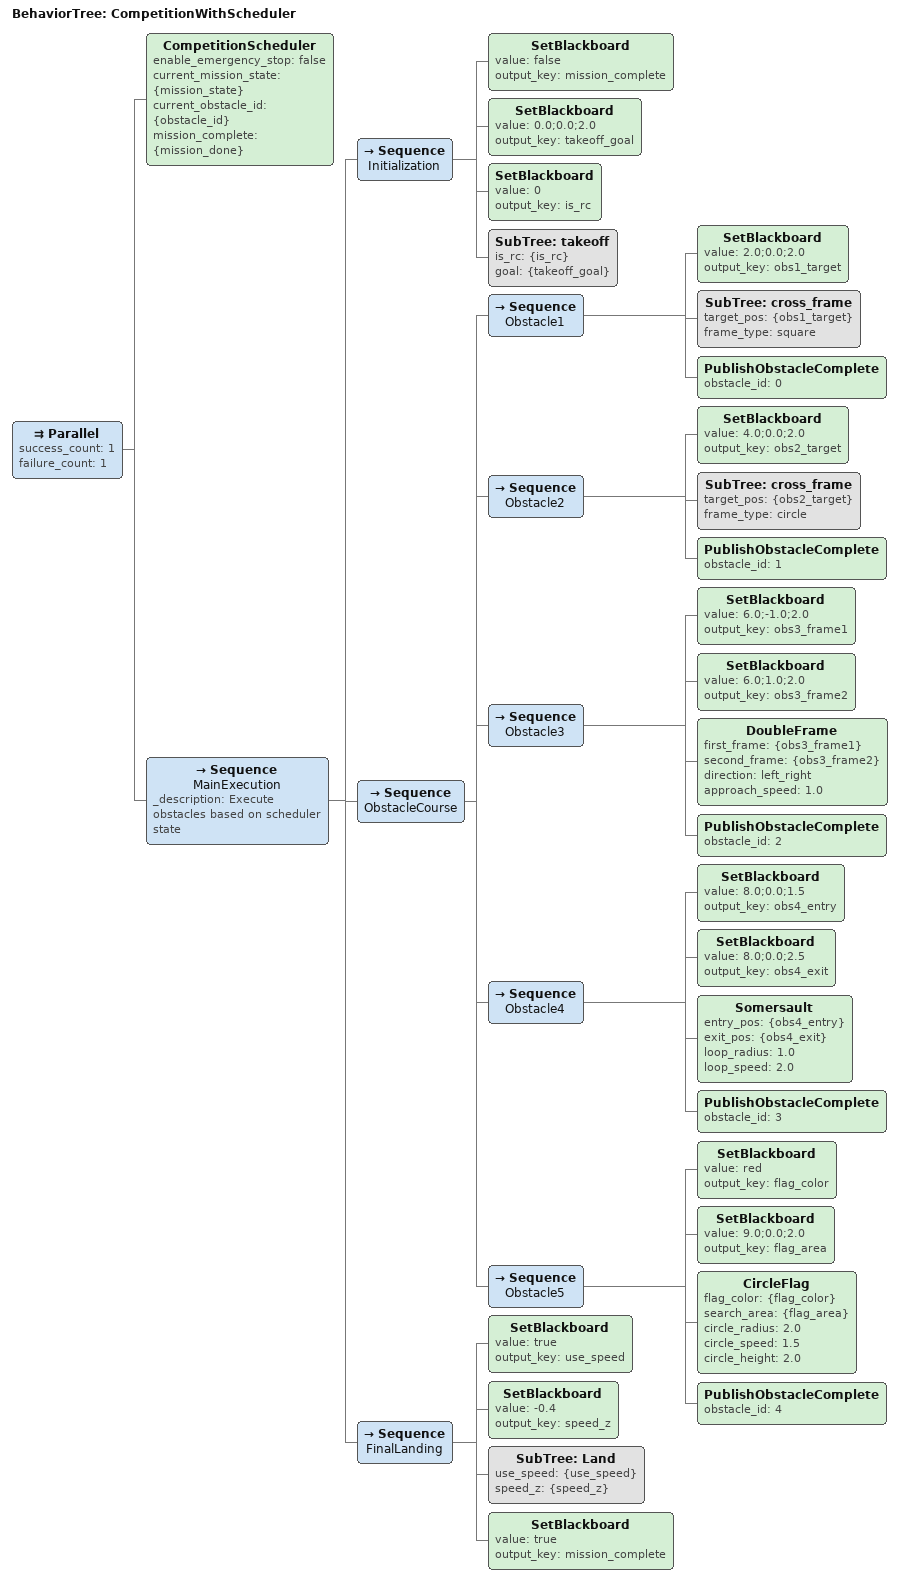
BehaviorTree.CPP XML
<?xml version="1.0" encoding="UTF-8"?>
<root BTCPP_format="4" main_tree_to_execute="CompetitionWithScheduler">
  <include path="takeoff.xml"/>
  <include path="land.xml"/>
  <include path="planner_node.xml" />
  <include path="cross_frame.xml" />

  <BehaviorTree ID="CompetitionWithScheduler">
    <Parallel success_count="1" failure_count="1">

      <!-- 高级任务调度器 -->
      <CompetitionScheduler enable_emergency_stop="false"
                           current_mission_state="{mission_state}"
                           current_obstacle_id="{obstacle_id}"
                           mission_complete="{mission_done}" />

      <!-- 主要任务执行序列 -->
      <Sequence name="MainExecution" _description="Execute obstacles based on scheduler state">

        <!-- 初始化和起飞 -->
        <Sequence name="Initialization">
          <SetBlackboard value="false" output_key="mission_complete" />
          <SetBlackboard value="0.0;0.0;2.0" output_key="takeoff_goal" />
          <SetBlackboard value="0" output_key="is_rc" />
          <SubTree ID="takeoff" is_rc="{is_rc}" goal="{takeoff_goal}"/>
        </Sequence>

        <!-- 障碍序列 -->
        <Sequence name="ObstacleCourse">

          <!-- 障碍1: 方框直穿 -->
          <Sequence name="Obstacle1">
            <SetBlackboard value="2.0;0.0;2.0" output_key="obs1_target" />
            <SubTree ID="cross_frame" target_pos="{obs1_target}" frame_type="square" />
            <PublishObstacleComplete obstacle_id="0" />
          </Sequence>

          <!-- 障碍2: 圆框直穿 -->
          <Sequence name="Obstacle2">
            <SetBlackboard value="4.0;0.0;2.0" output_key="obs2_target" />
            <SubTree ID="cross_frame" target_pos="{obs2_target}" frame_type="circle" />
            <PublishObstacleComplete obstacle_id="1" />
          </Sequence>

          <!-- 障碍3: 双框穿越 -->
          <Sequence name="Obstacle3">
            <SetBlackboard value="6.0;-1.0;2.0" output_key="obs3_frame1" />
            <SetBlackboard value="6.0;1.0;2.0" output_key="obs3_frame2" />
            <DoubleFrame first_frame="{obs3_frame1}" second_frame="{obs3_frame2}"
                        direction="left_right" approach_speed="1.0" />
            <PublishObstacleComplete obstacle_id="2" />
          </Sequence>

          <!-- 障碍4: 翻跟斗 -->
          <Sequence name="Obstacle4">
            <SetBlackboard value="8.0;0.0;1.5" output_key="obs4_entry" />
            <SetBlackboard value="8.0;0.0;2.5" output_key="obs4_exit" />
            <Somersault entry_pos="{obs4_entry}" exit_pos="{obs4_exit}"
                       loop_radius="1.0" loop_speed="2.0" />
            <PublishObstacleComplete obstacle_id="3" />
          </Sequence>

          <!-- 障碍5: 环绕刀旗 -->
          <Sequence name="Obstacle5">
            <SetBlackboard value="red" output_key="flag_color" />
            <SetBlackboard value="9.0;0.0;2.0" output_key="flag_area" />
            <CircleFlag flag_color="{flag_color}" search_area="{flag_area}"
                       circle_radius="2.0" circle_speed="1.5" circle_height="2.0" />
            <PublishObstacleComplete obstacle_id="4" />
          </Sequence>

        </Sequence>

        <!-- 降落 -->
        <Sequence name="FinalLanding">
          <SetBlackboard value="true" output_key="use_speed" />
          <SetBlackboard value="-0.4" output_key="speed_z" />
          <SubTree ID="Land" use_speed="{use_speed}" speed_z="{speed_z}" />
          <SetBlackboard value="true" output_key="mission_complete" />
        </Sequence>

      </Sequence>

    </Parallel>
  </BehaviorTree>

  <!-- 树节点模型定义 -->

</root>
